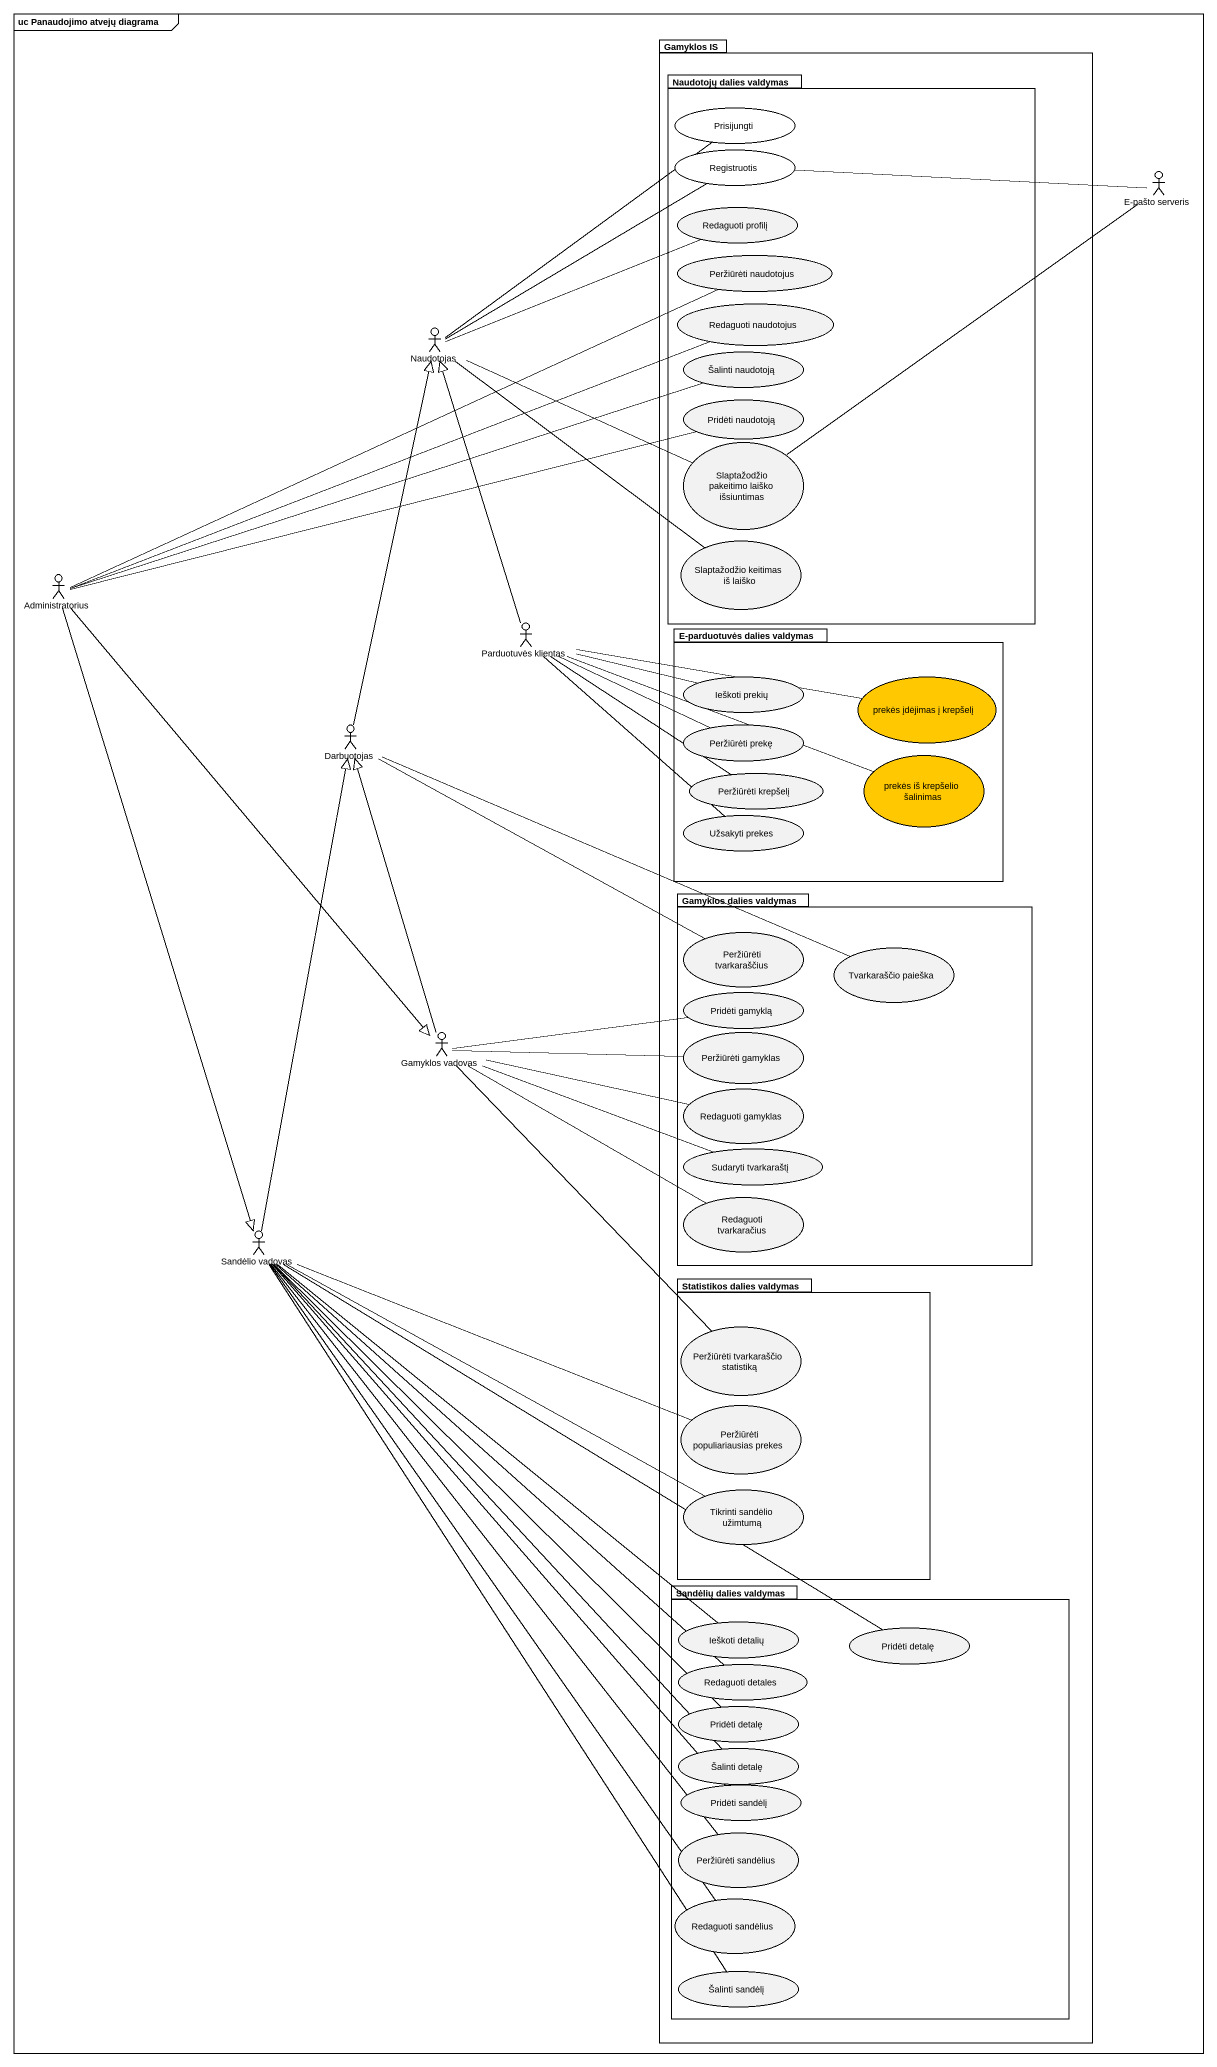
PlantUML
@startuml
mainframe uc Panaudojimo atvejų diagrama
package "Gamyklos IS" as Gamyklos_IS {
  package "Naudotojų dalies valdymas" as Naudotojų_dalies_valdymas {
    usecase Prisijungti #FFFFFF
    usecase Registruotis #FFFFFF
    usecase "Redaguoti profilį" as Redaguoti_profilį
    usecase "Peržiūrėti naudotojus" as Peržiūrėti_naudotojus
    usecase "Redaguoti naudotojus" as Redaguoti_naudotojus
    usecase "Šalinti naudotoją" as Šalinti_naudotoją
    usecase "Pridėti naudotoją" as Pridėti_naudotoją
    usecase "Slaptažodžio pakeitimo laiško išsiuntimas" as Slaptažodžio_pakeitimo
    usecase "Slaptažodžio keitimas iš laiško" as Slaptažodžio_keitimas_iš
  }
  package "E-parduotuvės dalies valdymas" as E_parduotuvės_dalies {
    usecase "Ieškoti prekių" as Ieškoti_prekių
    usecase "prekės įdėjimas į krepšelį" as prekės_įdėjimas_į_krepšelį #FFC800
    usecase "Peržiūrėti prekę" as Peržiūrėti_prekę
    usecase "Peržiūrėti krepšelį" as Peržiūrėti_krepšelį
    usecase "prekės iš krepšelio šalinimas" as prekės_iš_krepšelio #FFC800
    usecase "Užsakyti prekes" as Užsakyti_prekes
  }
  package "Gamyklos dalies valdymas" as Gamyklos_dalies_valdymas {
    usecase "Peržiūrėti tvarkaraščius" as Peržiūrėti_tvarkaraščius
    usecase "Tvarkaraščio paieška" as Tvarkaraščio_paieška
    usecase "Pridėti gamyklą" as Pridėti_gamyklą
    usecase "Peržiūrėti gamyklas" as Peržiūrėti_gamyklas
    usecase "Redaguoti gamyklas" as Redaguoti_gamyklas
    usecase "Sudaryti tvarkaraštį" as Sudaryti_tvarkaraštį
    usecase "Redaguoti tvarkaračius" as Redaguoti_tvarkaračius
  }
  package "Statistikos dalies valdymas" as Statistikos_dalies_valdymas {
    usecase "Peržiūrėti tvarkaraščio statistiką" as Peržiūrėti_tvarkaraščio
    usecase "Peržiūrėti populiariausias prekes" as Peržiūrėti_populiariausias
    usecase "Tikrinti sandėlio užimtumą" as Tikrinti_sandėlio_užimtumą
  }
  package "Sandėlių dalies valdymas" as Sandėlių_dalies_valdymas {
    usecase "Ieškoti detalių" as Ieškoti_detalių
    usecase "Pridėti detalę" as Pridėti_detalę
    usecase "Redaguoti detales" as Redaguoti_detales
    usecase "Pridėti detalę" as Pridėti_detalę_2
    usecase "Šalinti detalę" as Šalinti_detalę
    usecase "Pridėti sandėlį" as Pridėti_sandėlį
    usecase "Peržiūrėti sandėlius" as Peržiūrėti_sandėlius
    usecase "Redaguoti sandėlius" as Redaguoti_sandėlius
    usecase "Šalinti sandėlį" as Šalinti_sandėlį
  }
}
actor "E-pašto serveris" as E_pašto_serveris
actor Naudotojas
actor Administratorius
actor "Parduotuvės klientas" as Parduotuvės_klientas
actor Darbuotojas
actor "Gamyklos vadovas" as Gamyklos_vadovas
actor "Sandėlio vadovas" as Sandėlio_vadovas
E_pašto_serveris -left- Registruotis
E_pašto_serveris -- Slaptažodžio_pakeitimo
Naudotojas -up- Prisijungti
Naudotojas -right- Registruotis
Naudotojas -right- Redaguoti_profilį
Naudotojas -right- Slaptažodžio_pakeitimo
Naudotojas -- Slaptažodžio_keitimas_iš
Administratorius -right- Peržiūrėti_naudotojus
Administratorius -right- Redaguoti_naudotojus
Administratorius -right- Šalinti_naudotoją
Administratorius -right- Pridėti_naudotoją
Administratorius --|> Gamyklos_vadovas
Administratorius --|> Sandėlio_vadovas
Parduotuvės_klientas -up-|> Naudotojas
Parduotuvės_klientas -right- Ieškoti_prekių
Parduotuvės_klientas -right- prekės_įdėjimas_į_krepšelį
Parduotuvės_klientas -right- Peržiūrėti_prekę
Parduotuvės_klientas -- Peržiūrėti_krepšelį
Parduotuvės_klientas -right- prekės_iš_krepšelio
Parduotuvės_klientas -- Užsakyti_prekes
Darbuotojas -up-|> Naudotojas
Darbuotojas -right- Peržiūrėti_tvarkaraščius
Darbuotojas -right- Tvarkaraščio_paieška
Gamyklos_vadovas -up-|> Darbuotojas
Gamyklos_vadovas -right- Pridėti_gamyklą
Gamyklos_vadovas -right- Peržiūrėti_gamyklas
Gamyklos_vadovas -right- Redaguoti_gamyklas
Gamyklos_vadovas -right- Sudaryti_tvarkaraštį
Gamyklos_vadovas -right- Redaguoti_tvarkaračius
Gamyklos_vadovas -- Peržiūrėti_tvarkaraščio
Sandėlio_vadovas -up-|> Darbuotojas
Sandėlio_vadovas -right- Peržiūrėti_populiariausias
Sandėlio_vadovas -right- Tikrinti_sandėlio_užimtumą
Sandėlio_vadovas -- Ieškoti_detalių
Sandėlio_vadovas -- Pridėti_detalę
Sandėlio_vadovas -- Redaguoti_detales
Sandėlio_vadovas -- Pridėti_detalę_2
Sandėlio_vadovas -- Šalinti_detalę
Sandėlio_vadovas -- Pridėti_sandėlį
Sandėlio_vadovas -- Peržiūrėti_sandėlius
Sandėlio_vadovas -- Redaguoti_sandėlius
Sandėlio_vadovas -- Šalinti_sandėlį
@enduml
